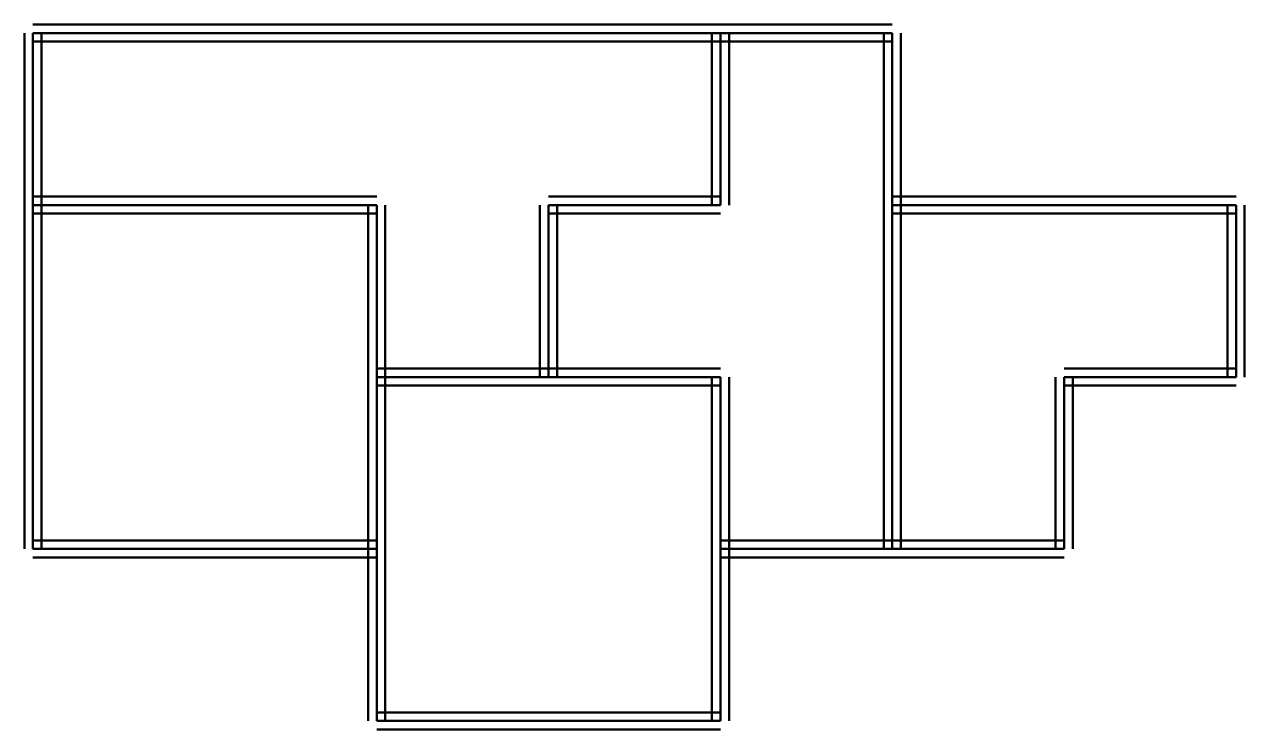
# Model space of a CAD drawing. Header units: metres. Extents: x 950 to 8050, y 950 to 5050.
import ezdxf

# ---------------------------------------------------------------- set-up
doc = ezdxf.new("R2010")
doc.units = ezdxf.units.M

msp = doc.modelspace()

# ---------------------------------------------------------------- linework, layer by layer
at = {"color": 7, "lineweight": 50}
for p, q in [((1000, 5050), (2000, 5050)), ((2000, 5050), (3000, 5050)), ((3000, 5050), (4000, 5050)), ((4000, 5050), (5000, 5050)), ((5000, 5050), (6000, 5050)), ((950, 4000), (950, 5000)), ((1000, 5000), (2000, 5000)), ((1000, 4000), (1000, 5000)), ((1050, 4000), (1050, 5000)), ((2000, 5000), (3000, 5000)), ((3000, 5000), (4000, 5000)), ((4000, 5000), (5000, 5000)), ((4950, 4000), (4950, 5000)), ((4950, 4000), (4950, 5000)), ((5000, 4000), (5000, 5000)), ((5000, 5000), (6000, 5000)), ((5000, 4000), (5000, 5000)), ((5050, 4000), (5050, 5000)), ((5050, 4000), (5050, 5000)), ((5950, 4000), (5950, 5000)), ((6000, 4000), (6000, 5000)), ((6050, 4000), (6050, 5000)), ((1000, 4950), (2000, 4950)), ((2000, 4950), (3000, 4950)), ((3000, 4950), (4000, 4950)), ((4000, 4950), (5000, 4950)), ((5000, 4950), (6000, 4950)), ((1000, 4050), (2000, 4050)), ((1000, 4050), (2000, 4050)), ((2000, 4050), (3000, 4050)), ((2000, 4050), (3000, 4050)), ((4000, 4050), (5000, 4050)), ((4000, 4050), (5000, 4050)), ((6000, 4050), (7000, 4050)), ((7000, 4050), (8000, 4050)), ((950, 3000), (950, 4000)), ((1000, 4000), (2000, 4000)), ((1000, 3000), (1000, 4000)), ((1000, 4000), (2000, 4000)), ((1050, 3000), (1050, 4000)), ((2000, 4000), (3000, 4000)), ((2000, 4000), (3000, 4000)), ((2950, 3000), (2950, 4000)), ((2950, 3000), (2950, 4000)), ((3000, 3000), (3000, 4000)), ((3000, 3000), (3000, 4000)), ((3050, 3000), (3050, 4000)), ((3050, 3000), (3050, 4000)), ((3950, 3000), (3950, 4000)), ((3950, 3000), (3950, 4000)), ((4000, 3000), (4000, 4000)), ((4000, 4000), (5000, 4000)), ((4000, 3000), (4000, 4000)), ((4000, 4000), (5000, 4000)), ((4050, 3000), (4050, 4000)), ((4050, 3000), (4050, 4000)), ((5950, 3000), (5950, 4000)), ((5950, 3000), (5950, 4000)), ((6000, 3000), (6000, 4000)), ((6000, 4000), (7000, 4000)), ((6000, 3000), (6000, 4000)), ((6050, 3000), (6050, 4000)), ((6050, 3000), (6050, 4000)), ((7000, 4000), (8000, 4000)), ((7950, 3000), (7950, 4000)), ((8000, 3000), (8000, 4000)), ((8050, 3000), (8050, 4000)), ((1000, 3950), (2000, 3950)), ((1000, 3950), (2000, 3950)), ((2000, 3950), (3000, 3950)), ((2000, 3950), (3000, 3950)), ((4000, 3950), (5000, 3950)), ((4000, 3950), (5000, 3950)), ((6000, 3950), (7000, 3950)), ((7000, 3950), (8000, 3950)), ((950, 2000), (950, 3000)), ((1000, 2000), (1000, 3000)), ((1050, 2000), (1050, 3000)), ((2950, 2000), (2950, 3000)), ((2950, 2000), (2950, 3000)), ((3000, 3050), (4000, 3050)), ((3000, 3050), (4000, 3050)), ((3000, 2000), (3000, 3000)), ((3000, 3000), (4000, 3000)), ((3000, 2000), (3000, 3000)), ((3000, 3000), (4000, 3000)), ((3050, 2000), (3050, 3000)), ((3050, 2000), (3050, 3000)), ((4000, 3050), (5000, 3050)), ((4000, 3050), (5000, 3050)), ((4000, 3000), (5000, 3000)), ((4000, 3000), (5000, 3000)), ((4950, 2000), (4950, 3000)), ((4950, 2000), (4950, 3000)), ((5000, 2000), (5000, 3000)), ((5000, 2000), (5000, 3000)), ((5050, 2000), (5050, 3000)), ((5050, 2000), (5050, 3000)), ((5950, 2000), (5950, 3000)), ((5950, 2000), (5950, 3000)), ((6000, 2000), (6000, 3000)), ((6000, 2000), (6000, 3000)), ((6050, 2000), (6050, 3000)), ((6050, 2000), (6050, 3000)), ((6950, 2000), (6950, 3000)), ((7000, 3050), (8000, 3050)), ((7000, 2000), (7000, 3000)), ((7000, 3000), (8000, 3000)), ((7050, 2000), (7050, 3000)), ((3000, 2950), (4000, 2950)), ((3000, 2950), (4000, 2950)), ((4000, 2950), (5000, 2950)), ((4000, 2950), (5000, 2950)), ((7000, 2950), (8000, 2950)), ((1000, 2050), (2000, 2050)), ((1000, 2000), (2000, 2000)), ((2000, 2050), (3000, 2050)), ((2000, 2000), (3000, 2000)), ((2950, 1000), (2950, 2000)), ((3000, 1000), (3000, 2000)), ((3050, 1000), (3050, 2000)), ((4950, 1000), (4950, 2000)), ((5000, 2050), (6000, 2050)), ((5000, 1000), (5000, 2000)), ((5000, 2000), (6000, 2000)), ((5050, 1000), (5050, 2000)), ((6000, 2050), (7000, 2050)), ((6000, 2000), (7000, 2000)), ((1000, 1950), (2000, 1950)), ((2000, 1950), (3000, 1950)), ((5000, 1950), (6000, 1950)), ((6000, 1950), (7000, 1950)), ((3000, 1050), (4000, 1050)), ((3000, 1000), (4000, 1000)), ((4000, 1050), (5000, 1050)), ((4000, 1000), (5000, 1000)), ((3000, 950), (4000, 950)), ((4000, 950), (5000, 950))]:
    msp.add_line(p, q, dxfattribs=at)

doc.saveas('drawing.dxf')
